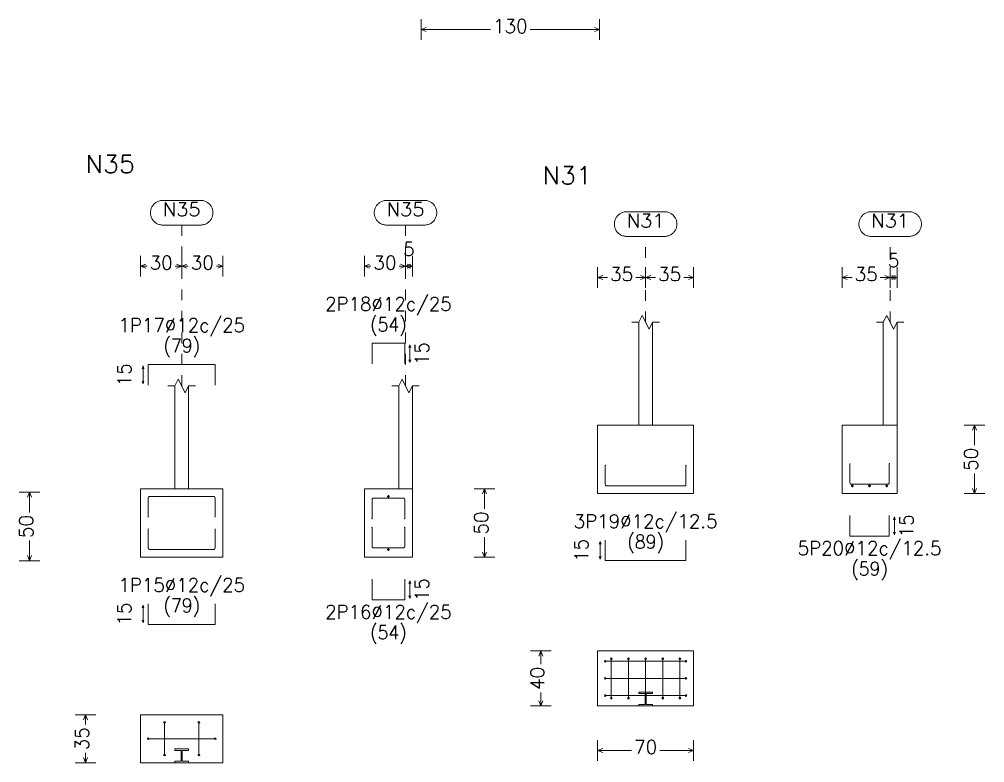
# Model space of a CAD drawing. Header units: millimetres. Extents: x -252 to 259, y -4 to 137.
# Drawn here: x 123.99 to 132.99, y 11.13 to 18.07 of the extents above; entities that cross this region are included whole.
import ezdxf
from ezdxf.enums import TextEntityAlignment as Align

# ---------------------------------------------------------------- set-up
doc = ezdxf.new("R2010")
doc.units = ezdxf.units.MM
doc.linetypes.add('CYPE_PUNTO', pattern=[0.075, 0, -0.075])
for name, color, linetype, lineweight in [('CIM_COTAS', 2, 'Continuous', 0), ('CIM_DIB_ARMADOS', 4, 'Continuous', 0), ('CIM_GEOMETRIA', 2, 'Continuous', 0), ('CIM_REFEREN', 2, 'Continuous', 0), ('CIM_TXT_ARMADOS', 3, 'Continuous', 0)]:
    doc.layers.add(name, color=color, linetype=linetype, lineweight=lineweight)
doc.styles.add('CYPETXT', font='romans__.ttf', dxfattribs={"height": 0.2})

msp = doc.modelspace()

# ---------------------------------------------------------------- hatches: boundary and pattern name
at = {"layer": 'CIM_DIB_ARMADOS'}
h = msp.add_hatch(color=256, dxfattribs=at)
edge = h.paths.add_edge_path()
edge.add_arc((129.4528, 13.9106), 0.00102, 0, 360)
h = msp.add_hatch(color=256, dxfattribs=at)
edge = h.paths.add_edge_path()
edge.add_arc((130.2054, 13.9106), 0.00102, 0, 360)
h = msp.add_hatch(color=256, dxfattribs=at)
edge = h.paths.add_edge_path()
edge.add_arc((131.7344, 13.926), 0.00102, 0, 360)
h = msp.add_hatch(color=256, dxfattribs=at)
edge = h.paths.add_edge_path()
edge.add_arc((132.103, 13.926), 0.00102, 0, 360)
h = msp.add_hatch(color=256, dxfattribs=at)
edge = h.paths.add_edge_path()
edge.add_arc((125.1882, 13.4284), 0.00102, 0, 360)
h = msp.add_hatch(color=256, dxfattribs=at)
edge = h.paths.add_edge_path()
edge.add_arc((125.8129, 13.4284), 0.00102, 0, 360)
h = msp.add_hatch(color=256, dxfattribs=at)
edge = h.paths.add_edge_path()
edge.add_arc((127.2765, 13.4131), 0.00102, 0, 360)
h = msp.add_hatch(color=256, dxfattribs=at)
edge = h.paths.add_edge_path()
edge.add_arc((127.2765, 13.3312), 0.00102, 0, 360)
h = msp.add_hatch(color=256, dxfattribs=at)
edge = h.paths.add_edge_path()
edge.add_arc((127.5812, 13.4131), 0.00102, 0, 360)
h = msp.add_hatch(color=256, dxfattribs=at)
edge = h.paths.add_edge_path()
edge.add_arc((127.5812, 13.3312), 0.00102, 0, 360)
h = msp.add_hatch(color=256, dxfattribs=at)
edge = h.paths.add_edge_path()
edge.add_arc((125.1882, 13.3158), 0.00102, 0, 360)
h = msp.add_hatch(color=256, dxfattribs=at)
edge = h.paths.add_edge_path()
edge.add_arc((125.8129, 13.3158), 0.00102, 0, 360)
h = msp.add_hatch(color=256, dxfattribs=at)
edge = h.paths.add_edge_path()
edge.add_arc((129.4528, 12.0815), 0.00102, 0, 360)
h = msp.add_hatch(color=256, dxfattribs=at)
edge = h.paths.add_edge_path()
edge.add_arc((129.5091, 12.1058), 0.00102, 0, 360)
h = msp.add_hatch(color=256, dxfattribs=at)
edge = h.paths.add_edge_path()
edge.add_arc((129.6691, 12.1058), 0.00102, 0, 360)
h = msp.add_hatch(color=256, dxfattribs=at)
edge = h.paths.add_edge_path()
edge.add_arc((129.8291, 12.1058), 0.00102, 0, 360)
h = msp.add_hatch(color=256, dxfattribs=at)
edge = h.paths.add_edge_path()
edge.add_arc((129.9891, 12.1058), 0.00102, 0, 360)
h = msp.add_hatch(color=256, dxfattribs=at)
edge = h.paths.add_edge_path()
edge.add_arc((130.1491, 12.1058), 0.00102, 0, 360)
h = msp.add_hatch(color=256, dxfattribs=at)
edge = h.paths.add_edge_path()
edge.add_arc((130.2054, 12.0815), 0.00102, 0, 360)
h = msp.add_hatch(color=256, dxfattribs=at)
edge = h.paths.add_edge_path()
edge.add_arc((129.4528, 11.9215), 0.00102, 0, 360)
h = msp.add_hatch(color=256, dxfattribs=at)
edge = h.paths.add_edge_path()
edge.add_arc((130.2054, 11.9215), 0.00102, 0, 360)
h = msp.add_hatch(color=256, dxfattribs=at)
edge = h.paths.add_edge_path()
edge.add_arc((129.4528, 11.7615), 0.00102, 0, 360)
h = msp.add_hatch(color=256, dxfattribs=at)
edge = h.paths.add_edge_path()
edge.add_arc((129.5091, 11.7372), 0.00102, 0, 360)
h = msp.add_hatch(color=256, dxfattribs=at)
edge = h.paths.add_edge_path()
edge.add_arc((129.6691, 11.7372), 0.00102, 0, 360)
h = msp.add_hatch(color=256, dxfattribs=at)
edge = h.paths.add_edge_path()
edge.add_arc((129.8291, 11.7372), 0.00102, 0, 360)
h = msp.add_hatch(color=256, dxfattribs=at)
edge = h.paths.add_edge_path()
edge.add_arc((129.9891, 11.7372), 0.00102, 0, 360)
h = msp.add_hatch(color=256, dxfattribs=at)
edge = h.paths.add_edge_path()
edge.add_arc((130.1491, 11.7372), 0.00102, 0, 360)
h = msp.add_hatch(color=256, dxfattribs=at)
edge = h.paths.add_edge_path()
edge.add_arc((130.2054, 11.7615), 0.00102, 0, 360)
h = msp.add_hatch(color=256, dxfattribs=at)
edge = h.paths.add_edge_path()
edge.add_arc((125.3405, 11.511), 0.00102, 0, 360)
h = msp.add_hatch(color=256, dxfattribs=at)
edge = h.paths.add_edge_path()
edge.add_arc((125.3405, 11.511), 0.00102, 0, 360)
h = msp.add_hatch(color=256, dxfattribs=at)
edge = h.paths.add_edge_path()
edge.add_arc((125.6605, 11.511), 0.00102, 0, 360)
h = msp.add_hatch(color=256, dxfattribs=at)
edge = h.paths.add_edge_path()
edge.add_arc((125.6605, 11.511), 0.00102, 0, 360)
h = msp.add_hatch(color=256, dxfattribs=at)
edge = h.paths.add_edge_path()
edge.add_arc((125.1882, 11.3587), 0.00102, 0, 360)
h = msp.add_hatch(color=256, dxfattribs=at)
edge = h.paths.add_edge_path()
edge.add_arc((125.1882, 11.3587), 0.00102, 0, 360)
h = msp.add_hatch(color=256, dxfattribs=at)
edge = h.paths.add_edge_path()
edge.add_arc((125.8129, 11.3587), 0.00102, 0, 360)
h = msp.add_hatch(color=256, dxfattribs=at)
edge = h.paths.add_edge_path()
edge.add_arc((125.8129, 11.3587), 0.00102, 0, 360)
h = msp.add_hatch(color=256, dxfattribs=at)
edge = h.paths.add_edge_path()
edge.add_arc((125.3405, 11.2064), 0.00102, 0, 360)
h = msp.add_hatch(color=256, dxfattribs=at)
edge = h.paths.add_edge_path()
edge.add_arc((125.3405, 11.2064), 0.00102, 0, 360)
h = msp.add_hatch(color=256, dxfattribs=at)
edge = h.paths.add_edge_path()
edge.add_arc((125.6605, 11.2064), 0.00102, 0, 360)
h = msp.add_hatch(color=256, dxfattribs=at)
edge = h.paths.add_edge_path()
edge.add_arc((125.6605, 11.2064), 0.00102, 0, 360)

# ---------------------------------------------------------------- linework, layer by layer
at = {"layer": 'CIM_COTAS'}
for p, q in [((127.7346, 17.8825), (127.7346, 18.0745)), ((129.3986, 17.8825), (129.3986, 18.0745)), ((127.7346, 17.9785), (127.7826, 17.9977)), ((127.7346, 17.9785), (127.7826, 17.9593)), ((127.7346, 17.9785), (128.3813, 17.9785)), ((128.7519, 17.9785), (129.3986, 17.9785)), ((129.3986, 17.9785), (129.3506, 17.9977)), ((129.3986, 17.9785), (129.3506, 17.9593)), ((125.1165, 15.6736), (125.1165, 15.8656)), ((125.5005, 15.6736), (125.5005, 15.8656)), ((125.5005, 15.6736), (125.5005, 15.8656)), ((125.8845, 15.6736), (125.8845, 15.8656)), ((127.2049, 15.6736), (127.2049, 15.8656)), ((127.5889, 15.6736), (127.5889, 15.8656)), ((127.5889, 15.6736), (127.5889, 15.8656)), ((127.6529, 15.6736), (127.6529, 15.8656)), ((125.1165, 15.7696), (125.1645, 15.7888)), ((125.1165, 15.7696), (125.1645, 15.7504)), ((125.1165, 15.7696), (125.177, 15.7696)), ((125.4401, 15.7696), (125.5005, 15.7696)), ((125.5005, 15.7696), (125.4525, 15.7888)), ((125.5005, 15.7696), (125.4525, 15.7504)), ((125.5005, 15.7696), (125.5485, 15.7888)), ((125.5005, 15.7696), (125.5485, 15.7504)), ((125.5005, 15.7696), (125.561, 15.7696)), ((125.8241, 15.7696), (125.8845, 15.7696)), ((125.8845, 15.7696), (125.8365, 15.7888)), ((125.8845, 15.7696), (125.8365, 15.7504)), ((127.2049, 15.7696), (127.2529, 15.7888)), ((127.2049, 15.7696), (127.2529, 15.7504)), ((127.2049, 15.7696), (127.2653, 15.7696)), ((127.5284, 15.7696), (127.5889, 15.7696)), ((127.5889, 15.7696), (127.5409, 15.7888)), ((127.5889, 15.7696), (127.5409, 15.7504)), ((127.5889, 15.7696), (127.6369, 15.7888)), ((127.5889, 15.7696), (127.6369, 15.7504)), ((127.5889, 15.7696), (127.6529, 15.7696)), ((127.6529, 15.7696), (127.6049, 15.7888)), ((127.6529, 15.7696), (127.6049, 15.7504)), ((129.3811, 15.5676), (129.3811, 15.7596)), ((129.3811, 15.6636), (129.4291, 15.6828)), ((129.8291, 15.6636), (129.7811, 15.6828)), ((129.8291, 15.5676), (129.8291, 15.7596)), ((129.8291, 15.5676), (129.8291, 15.7596)), ((129.8291, 15.6636), (129.8771, 15.6828)), ((130.2771, 15.6636), (130.2291, 15.6828)), ((130.2771, 15.5676), (130.2771, 15.7596)), ((131.6627, 15.5676), (131.6627, 15.7596)), ((131.6627, 15.6636), (131.7107, 15.6828)), ((132.1107, 15.6636), (132.0627, 15.6828)), ((132.1107, 15.5676), (132.1107, 15.7596)), ((132.1107, 15.5676), (132.1107, 15.7596)), ((132.1107, 15.6636), (132.1587, 15.6828)), ((132.1747, 15.6636), (132.1267, 15.6828)), ((132.1747, 15.5676), (132.1747, 15.7596)), ((129.3811, 15.6636), (129.4291, 15.6444)), ((129.3811, 15.6636), (129.4736, 15.6636)), ((129.7366, 15.6636), (129.8291, 15.6636)), ((129.8291, 15.6636), (129.7811, 15.6444)), ((129.8291, 15.6636), (129.8771, 15.6444)), ((129.8291, 15.6636), (129.9216, 15.6636)), ((130.1846, 15.6636), (130.2771, 15.6636)), ((130.2771, 15.6636), (130.2291, 15.6444)), ((131.6627, 15.6636), (131.7107, 15.6444)), ((131.6627, 15.6636), (131.7552, 15.6636)), ((132.0182, 15.6636), (132.1107, 15.6636)), ((132.1107, 15.6636), (132.0627, 15.6444)), ((132.1107, 15.6636), (132.1587, 15.6444)), ((132.1107, 15.6636), (132.1747, 15.6636)), ((132.1747, 15.6636), (132.1267, 15.6444)), ((132.8009, 14.2869), (132.9929, 14.2869)), ((132.8969, 14.2869), (132.8777, 14.2389)), ((132.8969, 14.2869), (132.9161, 14.2389)), ((132.8969, 14.0985), (132.8969, 14.2869)), ((132.8969, 13.6469), (132.8969, 13.8354)), ((128.2305, 13.6921), (128.4225, 13.6921)), ((128.3265, 13.6921), (128.3073, 13.6441)), ((128.3265, 13.6921), (128.3457, 13.6441)), ((128.3265, 13.5036), (128.3265, 13.6921)), ((132.8969, 13.6469), (132.8777, 13.6949)), ((132.8969, 13.6469), (132.9161, 13.6949)), ((123.9851, 13.6601), (124.1771, 13.6601)), ((124.0811, 13.6601), (124.0619, 13.6121)), ((124.0811, 13.6601), (124.1003, 13.6121)), ((124.0811, 13.4716), (124.0811, 13.6601)), ((132.8009, 13.6469), (132.9929, 13.6469)), ((124.0811, 13.0201), (124.0811, 13.2086)), ((128.3265, 13.0521), (128.3265, 13.2406)), ((124.0811, 13.0201), (124.0619, 13.0681)), ((124.0811, 13.0201), (124.1003, 13.0681)), ((128.3265, 13.0521), (128.3073, 13.1001)), ((128.3265, 13.0521), (128.3457, 13.1001)), ((123.9851, 13.0201), (124.1771, 13.0201)), ((128.2305, 13.0521), (128.4225, 13.0521)), ((128.7549, 12.1775), (128.9469, 12.1775)), ((128.8509, 12.1775), (128.8317, 12.1295)), ((128.8509, 12.1775), (128.8701, 12.1295)), ((128.8509, 12.053), (128.8509, 12.1775)), ((128.8509, 11.6655), (128.8317, 11.7135)), ((128.8509, 11.6655), (128.8509, 11.79)), ((128.8509, 11.6655), (128.8701, 11.7135)), ((128.7549, 11.6655), (128.9469, 11.6655)), ((124.5069, 11.5827), (124.6989, 11.5827)), ((124.6029, 11.5827), (124.5837, 11.5347)), ((124.6029, 11.5827), (124.6221, 11.5347)), ((124.6029, 11.4902), (124.6029, 11.5827)), ((129.3811, 11.1529), (129.3811, 11.3449)), ((129.3811, 11.2489), (129.4291, 11.2681)), ((130.2771, 11.2489), (130.2291, 11.2681)), ((130.2771, 11.1529), (130.2771, 11.3449)), ((124.6029, 11.1347), (124.5837, 11.1827)), ((124.6029, 11.1347), (124.6029, 11.2272)), ((124.6029, 11.1347), (124.6221, 11.1827)), ((129.3811, 11.2489), (129.4291, 11.2297)), ((129.3811, 11.2489), (129.6976, 11.2489)), ((129.9606, 11.2489), (130.2771, 11.2489)), ((130.2771, 11.2489), (130.2291, 11.2297)), ((124.5069, 11.1347), (124.6989, 11.1347))]:
    msp.add_line(p, q, dxfattribs=at)
at = {"layer": 'CIM_COTAS', "linetype": 'CYPE_PUNTO'}
for p, q in [((125.5005, 14.6521), (125.5005, 16.1536)), ((127.5889, 14.6521), (127.5889, 16.1536)), ((129.8291, 15.2469), (129.8291, 16.0476)), ((132.1107, 15.2469), (132.1107, 16.0476))]:
    msp.add_line(p, q, dxfattribs=at)
at = {"layer": 'CIM_COTAS'}
for points in [[(125.6772, 16.384), (125.6849, 16.3837), (125.6925, 16.3829), (125.7001, 16.3817), (125.7076, 16.3799), (125.715, 16.3776), (125.7221, 16.3748), (125.7291, 16.3716), (125.7359, 16.3679), (125.7424, 16.3637), (125.7486, 16.3592), (125.7545, 16.3542), (125.76, 16.3489), (125.7651, 16.3431), (125.7699, 16.3371), (125.7743, 16.3308), (125.7782, 16.3241), (125.7817, 16.3173), (125.7847, 16.3102), (125.7872, 16.3029), (125.7892, 16.2955), (125.7908, 16.2879), (125.7918, 16.2803), (125.7923, 16.2726), (125.7923, 16.2649), (125.7918, 16.2572), (125.7908, 16.2496), (125.7892, 16.2421), (125.7872, 16.2346), (125.7847, 16.2274), (125.7817, 16.2203), (125.7782, 16.2134), (125.7743, 16.2068), (125.7699, 16.2004), (125.7651, 16.1944), (125.76, 16.1887), (125.7545, 16.1833), (125.7486, 16.1784), (125.7424, 16.1738), (125.7359, 16.1697), (125.7291, 16.166), (125.7221, 16.1627), (125.715, 16.1599), (125.7076, 16.1577), (125.7001, 16.1559), (125.6925, 16.1546), (125.6849, 16.1538), (125.6772, 16.1536), (125.3239, 16.1536), (125.3162, 16.1538), (125.3085, 16.1546), (125.301, 16.1559), (125.2935, 16.1577), (125.2861, 16.1599), (125.2789, 16.1627), (125.2719, 16.166), (125.2652, 16.1697), (125.2587, 16.1738), (125.2525, 16.1784), (125.2466, 16.1833), (125.2411, 16.1887), (125.2359, 16.1944), (125.2312, 16.2004), (125.2268, 16.2068), (125.2229, 16.2134), (125.2194, 16.2203), (125.2164, 16.2274), (125.2139, 16.2346), (125.2118, 16.2421), (125.2103, 16.2496), (125.2093, 16.2572), (125.2088, 16.2649), (125.2088, 16.2726), (125.2093, 16.2803), (125.2103, 16.2879), (125.2118, 16.2955), (125.2139, 16.3029), (125.2164, 16.3102), (125.2194, 16.3173), (125.2229, 16.3241), (125.2268, 16.3308), (125.2312, 16.3371), (125.2359, 16.3431), (125.2411, 16.3489), (125.2466, 16.3542), (125.2525, 16.3592), (125.2587, 16.3637), (125.2652, 16.3679), (125.2719, 16.3716), (125.2789, 16.3748), (125.2861, 16.3776), (125.2935, 16.3799), (125.301, 16.3817), (125.3085, 16.3829), (125.3162, 16.3837), (125.3239, 16.384), (125.6772, 16.384)], [(127.7655, 16.384), (127.7732, 16.3837), (127.7809, 16.3829), (127.7884, 16.3817), (127.7959, 16.3799), (127.8033, 16.3776), (127.8105, 16.3748), (127.8175, 16.3716), (127.8242, 16.3679), (127.8307, 16.3637), (127.8369, 16.3592), (127.8428, 16.3542), (127.8483, 16.3489), (127.8535, 16.3431), (127.8582, 16.3371), (127.8626, 16.3308), (127.8665, 16.3241), (127.87, 16.3173), (127.873, 16.3102), (127.8755, 16.3029), (127.8776, 16.2955), (127.8791, 16.2879), (127.8801, 16.2803), (127.8806, 16.2726), (127.8806, 16.2649), (127.8801, 16.2572), (127.8791, 16.2496), (127.8776, 16.2421), (127.8755, 16.2346), (127.873, 16.2274), (127.87, 16.2203), (127.8665, 16.2134), (127.8626, 16.2068), (127.8582, 16.2004), (127.8535, 16.1944), (127.8483, 16.1887), (127.8428, 16.1833), (127.8369, 16.1784), (127.8307, 16.1738), (127.8242, 16.1697), (127.8175, 16.166), (127.8105, 16.1627), (127.8033, 16.1599), (127.7959, 16.1577), (127.7884, 16.1559), (127.7809, 16.1546), (127.7732, 16.1538), (127.7655, 16.1536), (127.4122, 16.1536), (127.4045, 16.1538), (127.3969, 16.1546), (127.3893, 16.1559), (127.3818, 16.1577), (127.3744, 16.1599), (127.3672, 16.1627), (127.3603, 16.166), (127.3535, 16.1697), (127.347, 16.1738), (127.3408, 16.1784), (127.3349, 16.1833), (127.3294, 16.1887), (127.3242, 16.1944), (127.3195, 16.2004), (127.3151, 16.2068), (127.3112, 16.2134), (127.3077, 16.2203), (127.3047, 16.2274), (127.3022, 16.2346), (127.3002, 16.2421), (127.2986, 16.2496), (127.2976, 16.2572), (127.2971, 16.2649), (127.2971, 16.2726), (127.2976, 16.2803), (127.2986, 16.2879), (127.3002, 16.2955), (127.3022, 16.3029), (127.3047, 16.3102), (127.3077, 16.3173), (127.3112, 16.3241), (127.3151, 16.3308), (127.3195, 16.3371), (127.3242, 16.3431), (127.3294, 16.3489), (127.3349, 16.3542), (127.3408, 16.3592), (127.347, 16.3637), (127.3535, 16.3679), (127.3603, 16.3716), (127.3672, 16.3748), (127.3744, 16.3776), (127.3818, 16.3799), (127.3893, 16.3817), (127.3969, 16.3829), (127.4045, 16.3837), (127.4122, 16.384), (127.7655, 16.384)], [(130.0057, 16.278), (130.0134, 16.2777), (130.0211, 16.277), (130.0287, 16.2757), (130.0362, 16.2739), (130.0435, 16.2716), (130.0507, 16.2688), (130.0577, 16.2656), (130.0644, 16.2619), (130.0709, 16.2578), (130.0771, 16.2532), (130.083, 16.2482), (130.0886, 16.2429), (130.0937, 16.2372), (130.0985, 16.2311), (130.1028, 16.2248), (130.1068, 16.2181), (130.1102, 16.2113), (130.1132, 16.2042), (130.1158, 16.1969), (130.1178, 16.1895), (130.1193, 16.1819), (130.1204, 16.1743), (130.1209, 16.1666), (130.1209, 16.1589), (130.1204, 16.1513), (130.1193, 16.1436), (130.1178, 16.1361), (130.1158, 16.1287), (130.1132, 16.1214), (130.1102, 16.1143), (130.1068, 16.1074), (130.1028, 16.1008), (130.0985, 16.0945), (130.0937, 16.0884), (130.0886, 16.0827), (130.083, 16.0773), (130.0771, 16.0724), (130.0709, 16.0678), (130.0644, 16.0637), (130.0577, 16.06), (130.0507, 16.0567), (130.0435, 16.054), (130.0362, 16.0517), (130.0287, 16.0499), (130.0211, 16.0486), (130.0134, 16.0478), (130.0057, 16.0476), (129.6525, 16.0476), (129.6448, 16.0478), (129.6371, 16.0486), (129.6295, 16.0499), (129.622, 16.0517), (129.6147, 16.054), (129.6075, 16.0567), (129.6005, 16.06), (129.5938, 16.0637), (129.5873, 16.0678), (129.5811, 16.0724), (129.5752, 16.0773), (129.5697, 16.0827), (129.5645, 16.0884), (129.5597, 16.0945), (129.5554, 16.1008), (129.5514, 16.1074), (129.548, 16.1143), (129.545, 16.1214), (129.5424, 16.1287), (129.5404, 16.1361), (129.5389, 16.1436), (129.5378, 16.1513), (129.5373, 16.1589), (129.5373, 16.1666), (129.5378, 16.1743), (129.5389, 16.1819), (129.5404, 16.1895), (129.5424, 16.1969), (129.545, 16.2042), (129.548, 16.2113), (129.5514, 16.2181), (129.5554, 16.2248), (129.5597, 16.2311), (129.5645, 16.2372), (129.5697, 16.2429), (129.5752, 16.2482), (129.5811, 16.2532), (129.5873, 16.2578), (129.5938, 16.2619), (129.6005, 16.2656), (129.6075, 16.2688), (129.6147, 16.2716), (129.622, 16.2739), (129.6295, 16.2757), (129.6371, 16.277), (129.6448, 16.2777), (129.6525, 16.278), (130.0057, 16.278)], [(132.2873, 16.278), (132.295, 16.2777), (132.3027, 16.277), (132.3103, 16.2757), (132.3178, 16.2739), (132.3251, 16.2716), (132.3323, 16.2688), (132.3393, 16.2656), (132.346, 16.2619), (132.3525, 16.2578), (132.3587, 16.2532), (132.3646, 16.2482), (132.3702, 16.2429), (132.3753, 16.2372), (132.3801, 16.2311), (132.3844, 16.2248), (132.3884, 16.2181), (132.3918, 16.2113), (132.3948, 16.2042), (132.3974, 16.1969), (132.3994, 16.1895), (132.4009, 16.1819), (132.402, 16.1743), (132.4025, 16.1666), (132.4025, 16.1589), (132.402, 16.1513), (132.4009, 16.1436), (132.3994, 16.1361), (132.3974, 16.1287), (132.3948, 16.1214), (132.3918, 16.1143), (132.3884, 16.1074), (132.3844, 16.1008), (132.3801, 16.0945), (132.3753, 16.0884), (132.3702, 16.0827), (132.3646, 16.0773), (132.3587, 16.0724), (132.3525, 16.0678), (132.346, 16.0637), (132.3393, 16.06), (132.3323, 16.0567), (132.3251, 16.054), (132.3178, 16.0517), (132.3103, 16.0499), (132.3027, 16.0486), (132.295, 16.0478), (132.2873, 16.0476), (131.9341, 16.0476), (131.9264, 16.0478), (131.9187, 16.0486), (131.9111, 16.0499), (131.9036, 16.0517), (131.8963, 16.054), (131.8891, 16.0567), (131.8821, 16.06), (131.8754, 16.0637), (131.8689, 16.0678), (131.8627, 16.0724), (131.8568, 16.0773), (131.8513, 16.0827), (131.8461, 16.0884), (131.8413, 16.0945), (131.837, 16.1008), (131.833, 16.1074), (131.8296, 16.1143), (131.8266, 16.1214), (131.824, 16.1287), (131.822, 16.1361), (131.8205, 16.1436), (131.8194, 16.1513), (131.8189, 16.1589), (131.8189, 16.1666), (131.8194, 16.1743), (131.8205, 16.1819), (131.822, 16.1895), (131.824, 16.1969), (131.8266, 16.2042), (131.8296, 16.2113), (131.833, 16.2181), (131.837, 16.2248), (131.8413, 16.2311), (131.8461, 16.2372), (131.8513, 16.2429), (131.8568, 16.2482), (131.8627, 16.2532), (131.8689, 16.2578), (131.8754, 16.2619), (131.8821, 16.2656), (131.8891, 16.2688), (131.8963, 16.2716), (131.9036, 16.2739), (131.9111, 16.2757), (131.9187, 16.277), (131.9264, 16.2777), (131.9341, 16.278), (132.2873, 16.278)]]:
    msp.add_lwpolyline(points, close=True, dxfattribs=at)
at = {"layer": 'CIM_DIB_ARMADOS'}
for p, q in [((131.7472, 13.7186), (131.7702, 13.7186)), ((131.7587, 13.7071), (131.7587, 13.7301)), ((131.9072, 13.7186), (131.9302, 13.7186)), ((131.9187, 13.7071), (131.9187, 13.7301)), ((132.0672, 13.7186), (132.0902, 13.7186)), ((132.0787, 13.7071), (132.0787, 13.7301)), ((127.4173, 13.6204), (127.4404, 13.6204)), ((127.4289, 13.6089), (127.4289, 13.632)), ((127.4173, 13.1238), (127.4404, 13.1238)), ((127.4289, 13.1123), (127.4289, 13.1353))]:
    msp.add_line(p, q, dxfattribs=at)
for points in [[(127.5812, 14.8576), (127.5812, 15.0496), (127.2765, 15.0496), (127.2765, 14.8576)], [(125.1882, 14.6592), (125.1882, 14.8512), (125.8129, 14.8512), (125.8129, 14.6592)], [(129.4528, 13.9106), (129.4528, 13.734), (129.4548, 13.7263), (129.4605, 13.7207), (129.4681, 13.7186), (130.1901, 13.7186), (130.1977, 13.7207), (130.2034, 13.7263), (130.2054, 13.734), (130.2054, 13.9106)], [(132.103, 13.926), (132.103, 13.7493), (132.101, 13.7417), (132.0953, 13.736), (132.0877, 13.734), (131.7497, 13.734), (131.7421, 13.736), (131.7364, 13.7417), (131.7344, 13.7493), (131.7344, 13.926)], [(125.1882, 13.4284), (125.1882, 13.6051), (125.1903, 13.6128), (125.1959, 13.6184), (125.2036, 13.6204), (125.7975, 13.6204), (125.8052, 13.6184), (125.8108, 13.6128), (125.8129, 13.6051), (125.8129, 13.4284)], [(127.5812, 13.4131), (127.5812, 13.5897), (127.5791, 13.5974), (127.5735, 13.603), (127.5658, 13.6051), (127.2919, 13.6051), (127.2842, 13.603), (127.2786, 13.5974), (127.2765, 13.5897), (127.2765, 13.4131)], [(132.103, 13.4415), (132.103, 13.2495), (131.7344, 13.2495), (131.7344, 13.4415)], [(125.1882, 13.3158), (125.1882, 13.1392), (125.1903, 13.1315), (125.1959, 13.1259), (125.2036, 13.1238), (125.7975, 13.1238), (125.8052, 13.1259), (125.8108, 13.1315), (125.8129, 13.1392), (125.8129, 13.3158)], [(127.5812, 13.3312), (127.5812, 13.1545), (127.5791, 13.1468), (127.5735, 13.1412), (127.5658, 13.1392), (127.2919, 13.1392), (127.2842, 13.1412), (127.2786, 13.1468), (127.2765, 13.1545), (127.2765, 13.3312)], [(129.4528, 13.213), (129.4528, 13.021), (130.2054, 13.021), (130.2054, 13.213)], [(127.5812, 12.8467), (127.5812, 12.6547), (127.2765, 12.6547), (127.2765, 12.8467)], [(125.1882, 12.6182), (125.1882, 12.4262), (125.8129, 12.4262), (125.8129, 12.6182)], [(129.4528, 12.0815), (129.4548, 12.0815), (129.4605, 12.0815), (129.4681, 12.0815), (130.1901, 12.0815), (130.1977, 12.0815), (130.2034, 12.0815), (130.2054, 12.0815)], [(129.5091, 11.7372), (129.5091, 11.7392), (129.5091, 11.7449), (129.5091, 11.7525), (129.5091, 12.0905), (129.5091, 12.0981), (129.5091, 12.1038), (129.5091, 12.1058)], [(129.6691, 11.7372), (129.6691, 11.7392), (129.6691, 11.7449), (129.6691, 11.7525), (129.6691, 12.0905), (129.6691, 12.0981), (129.6691, 12.1038), (129.6691, 12.1058)], [(129.8291, 11.7372), (129.8291, 11.7392), (129.8291, 11.7449), (129.8291, 11.7525), (129.8291, 12.0905), (129.8291, 12.0981), (129.8291, 12.1038), (129.8291, 12.1058)], [(129.9891, 11.7372), (129.9891, 11.7392), (129.9891, 11.7449), (129.9891, 11.7525), (129.9891, 12.0905), (129.9891, 12.0981), (129.9891, 12.1038), (129.9891, 12.1058)], [(130.1491, 11.7372), (130.1491, 11.7392), (130.1491, 11.7449), (130.1491, 11.7525), (130.1491, 12.0905), (130.1491, 12.0981), (130.1491, 12.1038), (130.1491, 12.1058)], [(129.4528, 11.9215), (129.4548, 11.9215), (129.4605, 11.9215), (129.4681, 11.9215), (130.1901, 11.9215), (130.1977, 11.9215), (130.2034, 11.9215), (130.2054, 11.9215)], [(129.4528, 11.7615), (129.4548, 11.7615), (129.4605, 11.7615), (129.4681, 11.7615), (130.1901, 11.7615), (130.1977, 11.7615), (130.2034, 11.7615), (130.2054, 11.7615)], [(125.3405, 11.2064), (125.3405, 11.2084), (125.3405, 11.214), (125.3405, 11.2217), (125.3405, 11.4956), (125.3405, 11.5033), (125.3405, 11.509), (125.3405, 11.511)], [(125.3405, 11.2064), (125.3405, 11.2084), (125.3405, 11.214), (125.3405, 11.2217), (125.3405, 11.4956), (125.3405, 11.5033), (125.3405, 11.509), (125.3405, 11.511)], [(125.6605, 11.2064), (125.6605, 11.2084), (125.6605, 11.214), (125.6605, 11.2217), (125.6605, 11.4956), (125.6605, 11.5033), (125.6605, 11.509), (125.6605, 11.511)], [(125.6605, 11.2064), (125.6605, 11.2084), (125.6605, 11.214), (125.6605, 11.2217), (125.6605, 11.4956), (125.6605, 11.5033), (125.6605, 11.509), (125.6605, 11.511)], [(125.1882, 11.3587), (125.1903, 11.3587), (125.1959, 11.3587), (125.2036, 11.3587), (125.7975, 11.3587), (125.8052, 11.3587), (125.8108, 11.3587), (125.8129, 11.3587)], [(125.1882, 11.3587), (125.1903, 11.3587), (125.1959, 11.3587), (125.2036, 11.3587), (125.7975, 11.3587), (125.8052, 11.3587), (125.8108, 11.3587), (125.8129, 11.3587)]]:
    msp.add_lwpolyline(points, dxfattribs=at)
for centre, radius in [((129.4528, 13.9106), 0.00102), ((130.2054, 13.9106), 0.00102), ((131.7344, 13.926), 0.00102), ((132.103, 13.926), 0.00102), ((131.7587, 13.7186), 0.00768), ((131.9187, 13.7186), 0.00768), ((132.0787, 13.7186), 0.00768), ((127.4289, 13.6204), 0.00768), ((125.1882, 13.4284), 0.00102), ((125.8129, 13.4284), 0.00102), ((127.2765, 13.4131), 0.00102), ((127.2765, 13.3312), 0.00102), ((127.5812, 13.4131), 0.00102), ((127.5812, 13.3312), 0.00102), ((125.1882, 13.3158), 0.00102), ((125.8129, 13.3158), 0.00102), ((127.4289, 13.1238), 0.00768), ((129.4528, 12.0815), 0.00768), ((129.4528, 12.0815), 0.00102), ((129.5091, 12.1058), 0.00768), ((129.5091, 12.1058), 0.00102), ((129.6691, 12.1058), 0.00768), ((129.6691, 12.1058), 0.00102), ((129.8291, 12.1058), 0.00768), ((129.8291, 12.1058), 0.00102), ((129.9891, 12.1058), 0.00768), ((129.9891, 12.1058), 0.00102), ((130.1491, 12.1058), 0.00768), ((130.1491, 12.1058), 0.00102), ((130.2054, 12.0815), 0.00768), ((130.2054, 12.0815), 0.00102), ((129.4528, 11.9215), 0.00768), ((129.4528, 11.9215), 0.00102), ((130.2054, 11.9215), 0.00768), ((130.2054, 11.9215), 0.00102), ((129.4528, 11.7615), 0.00768), ((129.4528, 11.7615), 0.00102), ((129.5091, 11.7372), 0.00768), ((129.5091, 11.7372), 0.00102), ((129.6691, 11.7372), 0.00768), ((129.6691, 11.7372), 0.00102), ((129.8291, 11.7372), 0.00768), ((129.8291, 11.7372), 0.00102), ((129.9891, 11.7372), 0.00768), ((129.9891, 11.7372), 0.00102), ((130.1491, 11.7372), 0.00768), ((130.1491, 11.7372), 0.00102), ((130.2054, 11.7615), 0.00768), ((130.2054, 11.7615), 0.00102), ((125.3405, 11.511), 0.00768), ((125.3405, 11.511), 0.00768), ((125.3405, 11.511), 0.00102), ((125.3405, 11.511), 0.00102), ((125.6605, 11.511), 0.00768), ((125.6605, 11.511), 0.00768), ((125.6605, 11.511), 0.00102), ((125.6605, 11.511), 0.00102), ((125.1882, 11.3587), 0.00768), ((125.1882, 11.3587), 0.00768), ((125.1882, 11.3587), 0.00102), ((125.1882, 11.3587), 0.00102), ((125.8129, 11.3587), 0.00768), ((125.8129, 11.3587), 0.00768), ((125.8129, 11.3587), 0.00102), ((125.8129, 11.3587), 0.00102), ((125.3405, 11.2064), 0.00768), ((125.3405, 11.2064), 0.00768), ((125.3405, 11.2064), 0.00102), ((125.3405, 11.2064), 0.00102), ((125.6605, 11.2064), 0.00768), ((125.6605, 11.2064), 0.00768), ((125.6605, 11.2064), 0.00102), ((125.6605, 11.2064), 0.00102)]:
    msp.add_circle(centre, radius, dxfattribs=at)
at = {"layer": 'CIM_GEOMETRIA'}
for p, q in [((129.7651, 15.2469), (129.7651, 14.2869)), ((129.8931, 14.2869), (129.8931, 15.2469)), ((132.1747, 14.2869), (132.1747, 15.2469)), ((125.4365, 14.6521), (125.4365, 13.6921)), ((125.5645, 13.6921), (125.5645, 14.6521)), ((127.6529, 13.6921), (127.6529, 14.6521)), ((129.3811, 14.2869), (130.2771, 14.2869)), ((129.3811, 14.2869), (129.3811, 13.6469)), ((129.8931, 14.2869), (129.7651, 14.2869)), ((129.7651, 14.2869), (129.8253, 14.2869)), ((129.8931, 14.2869), (129.8329, 14.2869)), ((130.2771, 13.6469), (130.2771, 14.2869)), ((131.6627, 14.2869), (132.1747, 14.2869)), ((131.6627, 13.6469), (131.6627, 14.2869)), ((132.1747, 14.2869), (132.0467, 14.2869)), ((132.1747, 13.6469), (132.1747, 14.2869)), ((125.1165, 13.6921), (125.8845, 13.6921)), ((125.1165, 13.6921), (125.1165, 13.0521)), ((125.5645, 13.6921), (125.4365, 13.6921)), ((125.4365, 13.6921), (125.4967, 13.6921)), ((125.5645, 13.6921), (125.5044, 13.6921)), ((125.8845, 13.0521), (125.8845, 13.6921)), ((127.2049, 13.6921), (127.6529, 13.6921)), ((127.2049, 13.0521), (127.2049, 13.6921)), ((127.6529, 13.6921), (127.5249, 13.6921)), ((127.6529, 13.0521), (127.6529, 13.6921)), ((130.2771, 13.6469), (129.3811, 13.6469)), ((132.1747, 13.6469), (131.6627, 13.6469)), ((125.8845, 13.0521), (125.1165, 13.0521)), ((127.6529, 13.0521), (127.2049, 13.0521))]:
    msp.add_line(p, q, dxfattribs=at)
for points in [[(129.7011, 15.2469), (129.7651, 15.2469), (129.7971, 15.3109), (129.8611, 15.1829), (129.8931, 15.2469), (129.9571, 15.2469)], [(131.9827, 15.2469), (132.0467, 15.2469), (132.0787, 15.3109), (132.1427, 15.1829), (132.1747, 15.2469), (132.2387, 15.2469)], [(132.1747, 14.2869), (132.1619, 14.2869), (132.0595, 14.2869), (132.0467, 14.2869), (132.0467, 15.2469)], [(125.3725, 14.6521), (125.4365, 14.6521), (125.4685, 14.7161), (125.5325, 14.5881), (125.5645, 14.6521), (125.6285, 14.6521)], [(127.4609, 14.6521), (127.5249, 14.6521), (127.5569, 14.7161), (127.6209, 14.5881), (127.6529, 14.6521), (127.7169, 14.6521)], [(127.6529, 13.6921), (127.6401, 13.6921), (127.5377, 13.6921), (127.5249, 13.6921), (127.5249, 14.6521)]]:
    msp.add_lwpolyline(points, dxfattribs=at)
for points in [[(129.3811, 11.6655), (130.2771, 11.6655), (130.2771, 12.1775), (129.3811, 12.1775), (129.3811, 11.6655)], [(129.7651, 11.6655), (129.8931, 11.6655), (129.8931, 11.6783), (129.8329, 11.6783), (129.8329, 11.7807), (129.8931, 11.7807), (129.8931, 11.7935), (129.7651, 11.7935), (129.7651, 11.7807), (129.8253, 11.7807), (129.8253, 11.6783), (129.7651, 11.6783), (129.7651, 11.6655)], [(125.1165, 11.1347), (125.8845, 11.1347), (125.8845, 11.5827), (125.1165, 11.5827), (125.1165, 11.1347)], [(125.4365, 11.1347), (125.5645, 11.1347), (125.5645, 11.1475), (125.5044, 11.1475), (125.5044, 11.2499), (125.5645, 11.2499), (125.5645, 11.2627), (125.4365, 11.2627), (125.4365, 11.2499), (125.4967, 11.2499), (125.4967, 11.1475), (125.4365, 11.1475), (125.4365, 11.1347)]]:
    msp.add_lwpolyline(points, close=True, dxfattribs=at)
at = {"layer": 'CIM_TXT_ARMADOS'}
for p, q in [((127.6212, 15.011), (127.6292, 15.0366)), ((127.6372, 15.011), (127.6292, 15.0366)), ((127.6292, 14.8705), (127.6292, 15.0366)), ((127.6212, 14.8961), (127.6292, 14.8705)), ((127.6372, 14.8961), (127.6292, 14.8705)), ((125.1322, 14.8126), (125.1402, 14.8382)), ((125.1482, 14.8126), (125.1402, 14.8382)), ((125.1402, 14.6721), (125.1402, 14.8382)), ((125.1322, 14.6977), (125.1402, 14.6721)), ((125.1482, 14.6977), (125.1402, 14.6721)), ((132.143, 13.403), (132.151, 13.4286)), ((132.159, 13.403), (132.151, 13.4286)), ((132.151, 13.4286), (132.151, 13.2624)), ((132.143, 13.288), (132.151, 13.2624)), ((132.159, 13.288), (132.151, 13.2624)), ((129.3968, 13.1745), (129.4048, 13.2001)), ((129.4128, 13.1745), (129.4048, 13.2001)), ((129.4048, 13.2001), (129.4048, 13.034)), ((129.3968, 13.0596), (129.4048, 13.034)), ((129.4128, 13.0596), (129.4048, 13.034)), ((127.6212, 12.8082), (127.6292, 12.8338)), ((127.6372, 12.8082), (127.6292, 12.8338)), ((127.6292, 12.8338), (127.6292, 12.6676)), ((127.6212, 12.6932), (127.6292, 12.6676)), ((127.6372, 12.6932), (127.6292, 12.6676)), ((125.1322, 12.5797), (125.1402, 12.6053)), ((125.1482, 12.5797), (125.1402, 12.6053)), ((125.1402, 12.6053), (125.1402, 12.4391)), ((125.1322, 12.4647), (125.1402, 12.4391)), ((125.1482, 12.4647), (125.1402, 12.4391))]:
    msp.add_line(p, q, dxfattribs=at)

# ---------------------------------------------------------------- texts
at = {"layer": 'CIM_COTAS', "style": 'CYPETXT'}
for s, width, p, p2 in [('130', 0.872087, (128.4053, 17.9465), (128.7279, 17.9465)), ('N35', 0.924861, (125.3239, 16.2368), (125.6772, 16.2368)), ('N35', 0.924861, (127.4122, 16.2368), (127.7655, 16.2368)), ('N31', 0.924861, (129.6525, 16.1308), (130.0057, 16.1308)), ('N31', 0.924861, (131.9341, 16.1308), (132.2873, 16.1308)), ('5', 0.872087, (127.5671, 15.8656), (127.6746, 15.8656)), ('30', 0.872087, (125.201, 15.7376), (125.4161, 15.7376)), ('30', 0.872087, (125.585, 15.7376), (125.8001, 15.7376)), ('30', 0.872087, (127.2893, 15.7376), (127.5044, 15.7376)), ('5', 0.872087, (132.0889, 15.7596), (132.1965, 15.7596)), ('35', 0.872087, (129.4976, 15.6316), (129.7126, 15.6316)), ('35', 0.872087, (129.9456, 15.6316), (130.1606, 15.6316)), ('35', 0.872087, (131.7792, 15.6316), (131.9942, 15.6316)), ('70', 0.872087, (129.7216, 11.2169), (129.9366, 11.2169))]:
    msp.add_text(s, height=0.128, dxfattribs=dict(at, width=width)).set_placement(p, p2, align=Align.FIT)
at = {"layer": 'CIM_COTAS', "style": 'CYPETXT', "width": 0.872087}
for s, p, p2 in [('50', (132.9289, 13.8594), (132.9289, 14.0745)), ('50', (124.1131, 13.2326), (124.1131, 13.4476)), ('50', (128.3585, 13.2646), (128.3585, 13.4796)), ('40', (128.8829, 11.814), (128.8829, 12.029)), ('35', (124.6349, 11.2512), (124.6349, 11.4662))]:
    msp.add_text(s, height=0.128, rotation=90, dxfattribs=at).set_placement(p, p2, align=Align.FIT)
at = {"layer": 'CIM_REFEREN', "style": 'CYPETXT', "width": 0.924861}
for s, p, p2 in [('N35', (124.6039, 16.64), (125.0632, 16.64)), ('N31', (128.8685, 16.534), (129.3277, 16.534))]:
    msp.add_text(s, height=0.1664, dxfattribs=at).set_placement(p, p2, align=Align.FIT)
at = {"layer": 'CIM_TXT_ARMADOS', "style": 'CYPETXT'}
for s, width, p, p2 in [('2P18%%c12c/25', 0.870564, (126.8385, 15.3536), (128.0193, 15.3536)), ('(54)', 0.812098, (127.258, 15.1616), (127.5997, 15.1616)), ('1P17%%c12c/25', 0.870564, (124.9101, 15.1552), (126.0909, 15.1552)), ('(79)', 0.812098, (125.3297, 14.9632), (125.6714, 14.9632)), ('3P19%%c12c/12.5', 0.869939, (129.1581, 13.325), (130.5001, 13.325)), ('(89)', 0.812098, (129.6582, 13.133), (130, 13.133)), ('5P20%%c12c/12.5', 0.869939, (131.2477, 13.0735), (132.5897, 13.0735)), ('(59)', 0.812098, (131.7478, 12.8815), (132.0896, 12.8815)), ('1P15%%c12c/25', 0.870564, (124.9101, 12.7302), (126.0909, 12.7302)), ('(79)', 0.812098, (125.3297, 12.5382), (125.6714, 12.5382)), ('2P16%%c12c/25', 0.870564, (126.8385, 12.4787), (128.0193, 12.4787)), ('(54)', 0.812098, (127.258, 12.2867), (127.5997, 12.2867))]:
    msp.add_text(s, height=0.128, dxfattribs=dict(at, width=width)).set_placement(p, p2, align=Align.FIT)
at = {"layer": 'CIM_TXT_ARMADOS', "style": 'CYPETXT', "width": 0.872087}
for p, p2 in [((127.8052, 14.846), (127.8052, 15.0611)), ((125.0282, 14.6476), (125.0282, 14.8627)), ((132.327, 13.238), (132.327, 13.453)), ((129.2928, 13.0095), (129.2928, 13.2245)), ((127.8052, 12.6432), (127.8052, 12.8582)), ((125.0282, 12.4147), (125.0282, 12.6297))]:
    msp.add_text('15', height=0.128, rotation=90, dxfattribs=at).set_placement(p, p2, align=Align.FIT)

doc.saveas('drawing.dxf')
